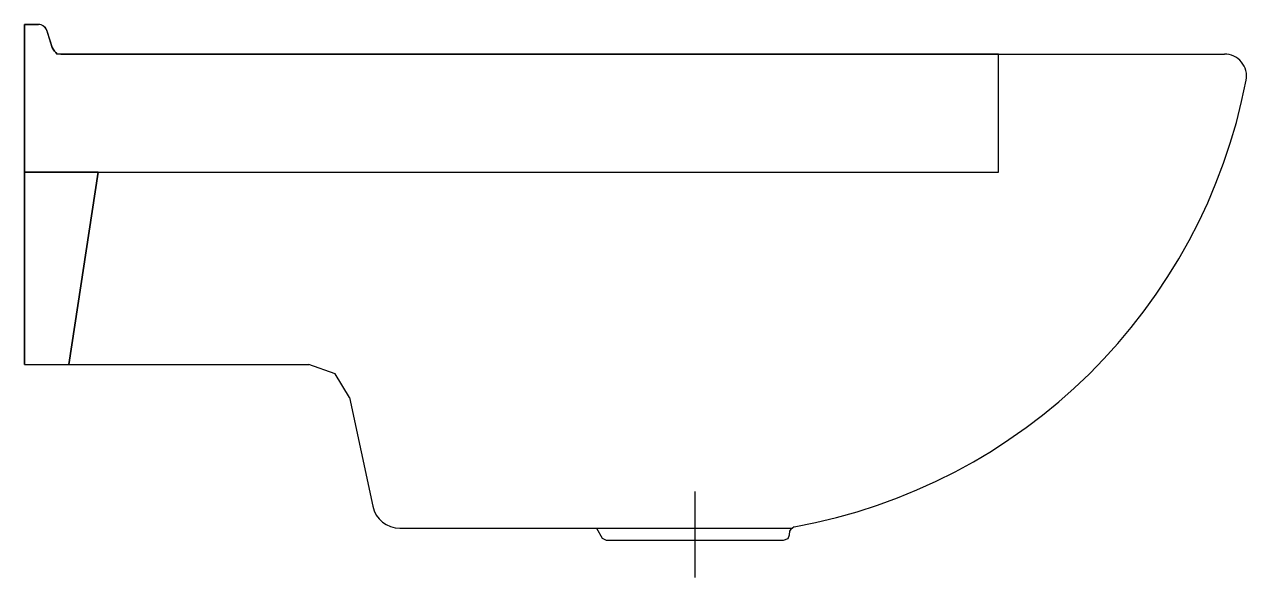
# Model space of a CAD drawing. Extents: x -668.946 to -668.543, y 624.159 to 624.341.
import ezdxf

# ---------------------------------------------------------------- set-up
doc = ezdxf.new("R2010")
doc.units = 0
doc.header["$LTSCALE"] = 0.272306
doc.header["$MEASUREMENT"] = 0
doc.linetypes.add('AXES', pattern=[0.54, 0.3, -0.08, 0.08, -0.08])
doc.linetypes.add('CONTINU', pattern=[0])
doc.layers.get('0').update_dxf_attribs({"linetype": 'CONTINUOUS'})
doc.layers.add('DECA_EIXOS', color=5, linetype='AXES')

msp = doc.modelspace()

# ---------------------------------------------------------------- linework, layer by layer
at = {"linetype": 'CONTINUOUS'}
for p, q in [((-668.92133, 624.2925), (-668.94564, 624.2925)), ((-668.94564, 624.2925), (-668.94564, 624.22922)), ((-668.92133, 624.2925), (-668.93106, 624.22922)), ((-668.93106, 624.22922), (-668.92133, 624.2925)), ((-668.94564, 624.22922), (-668.93106, 624.22922)), ((-668.8433, 624.22615), (-668.85196, 624.22922)), ((-668.83849, 624.21831), (-668.8433, 624.22615)), ((-668.82192, 624.17529), (-668.69259, 624.17529)), ((-668.692, 624.17575), (-668.69259, 624.17529))]:
    msp.add_line(p, q, dxfattribs=at)
at = {"linetype": 'CONTINU'}
for points in [[(-668.94564, 624.22922), (-668.94564, 624.34113)], [(-668.94564, 624.34113), (-668.94106, 624.34113)], [(-668.93824, 624.33898), (-668.9365, 624.33355)], [(-668.93368, 624.3314), (-668.55025, 624.3314)], [(-668.94564, 624.22922), (-668.85196, 624.22922)], [(-668.83849, 624.21831), (-668.8309, 624.18256)]]:
    msp.add_lwpolyline(points, dxfattribs=at)
at = {"linetype": 'CONTINUOUS', "flags": 128}
msp.add_lwpolyline([(-668.62471, 624.3314), (-668.93483, 624.3314, -0.106315), (-668.9365, 624.33355), (-668.93832, 624.33923, 0.313378), (-668.94106, 624.34113), (-668.94564, 624.34113), (-668.94564, 624.2925), (-668.62471, 624.2925)], format="xyb", close=True, dxfattribs=at)
at = {"linetype": 'CONTINU'}
for points in [[(-668.93824, 624.33898, 0.338206), (-668.94106, 624.34113)], [(-668.9365, 624.33355, 0.106315), (-668.93483, 624.3314, 0.106315)], [(-668.54308, 624.32275, 0.471219), (-668.55025, 624.3314)], [(-668.692, 624.17575, 0.310174), (-668.54308, 624.32275)], [(-668.8309, 624.18256, 0.354113), (-668.82192, 624.17529)]]:
    msp.add_lwpolyline(points, format="xyb", dxfattribs=at)
at = {"linetype": 'CONTINUOUS'}
msp.add_lwpolyline([(-668.94564, 624.3314), (-668.94564, 624.2925), (-668.62471, 624.2925), (-668.62471, 624.3314), (-668.93483, 624.3314)], dxfattribs=at)
at = {"linetype": 'CONTINUOUS', "flags": 128}
msp.add_lwpolyline([(-668.92133, 624.2925), (-668.94564, 624.2925), (-668.94564, 624.22922), (-668.93106, 624.22922)], close=True, dxfattribs=at)
msp.add_lwpolyline([(-668.75715, 624.17529), (-668.75532, 624.17198), (-668.75398, 624.17141), (-668.69553, 624.17141), (-668.69394, 624.17196), (-668.69351, 624.1731), (-668.69341, 624.17435), (-668.69277, 624.17529)], dxfattribs=at)
at = {"layer": 'DECA_EIXOS'}
msp.add_line((-668.72472, 624.18738), (-668.72474, 624.15906), dxfattribs=at)

doc.saveas('drawing.dxf')
